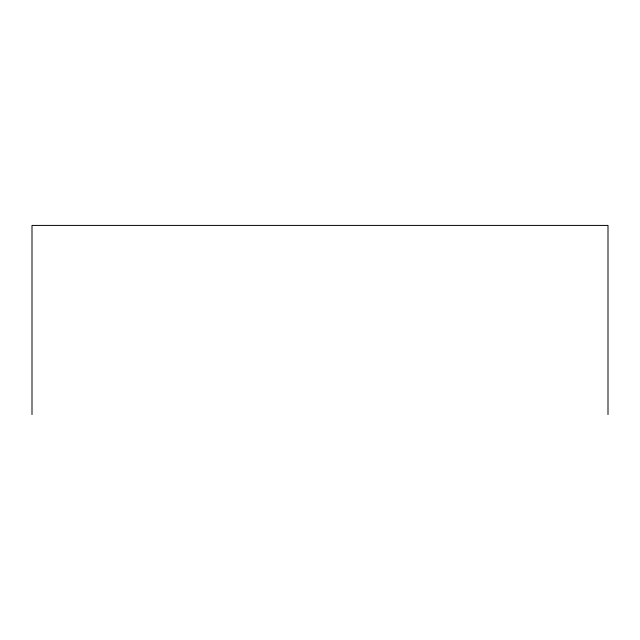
<?xml version="1.0" encoding="UTF-8"?>
<svg xmlns="http://www.w3.org/2000/svg" width="640" height="640" viewBox="0 0 640 640"><rect width="100%" height="100%" fill="white"/><g stroke="black" fill="none" stroke-linecap="round" stroke-linejoin="round"><path stroke-width="0.96" d="M608 414.584L608 225.416L32 225.416L32 414.584"/></g></svg>
